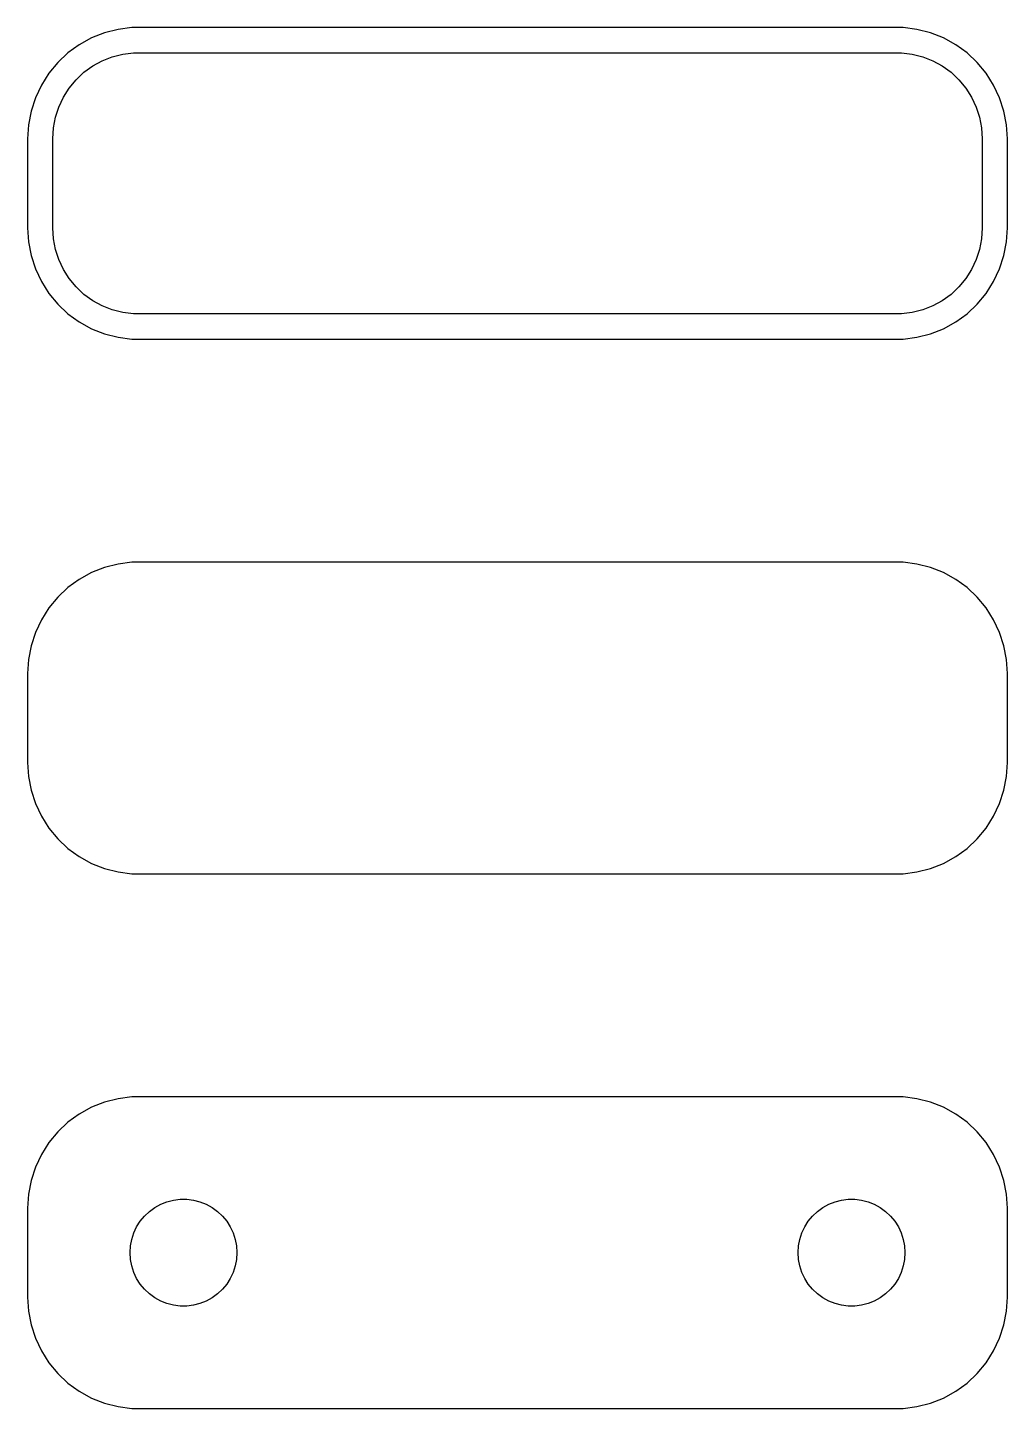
# Model space of a CAD drawing. Header units: metres. Extents: x -22 to 22, y 41 to 103.
import ezdxf

# ---------------------------------------------------------------- set-up
doc = ezdxf.new("R2010")
doc.units = ezdxf.units.M

msp = doc.modelspace()

# ---------------------------------------------------------------- linework, layer by layer
for p, q in [((-17.9369, 102.911), (-18.5451, 102.755)), ((-17.3139, 102.99), (-17.9369, 102.911)), ((17.3139, 102.99), (-17.3139, 102.99)), ((17.9369, 102.911), (17.3139, 102.99)), ((18.5451, 102.755), (17.9369, 102.911)), ((-19.1289, 102.524), (-19.6791, 102.222)), ((-18.5451, 102.755), (-19.1289, 102.524)), ((19.1289, 102.524), (18.5451, 102.755)), ((19.6791, 102.222), (19.1289, 102.524)), ((-20.1871, 101.853), (-20.6448, 101.423)), ((-19.6791, 102.222), (-20.1871, 101.853)), ((-18.6489, 101.504), (-18.1967, 101.683)), ((-18.1967, 101.683), (-17.7256, 101.804)), ((-17.7256, 101.804), (-17.2432, 101.865)), ((-17.2432, 101.865), (17.2432, 101.865)), ((17.2432, 101.865), (17.7256, 101.804)), ((17.7256, 101.804), (18.1967, 101.683)), ((18.1967, 101.683), (18.6489, 101.504)), ((20.1871, 101.853), (19.6791, 102.222)), ((20.6448, 101.423), (20.1871, 101.853)), ((-20.6448, 101.423), (-21.0451, 100.939)), ((-19.4685, 100.984), (-19.0751, 101.27)), ((-19.0751, 101.27), (-18.6489, 101.504)), ((18.6489, 101.504), (19.0751, 101.27)), ((19.0751, 101.27), (19.4685, 100.984)), ((21.0451, 100.939), (20.6448, 101.423)), ((-21.3815, 100.409), (-21.6489, 99.8406)), ((-21.0451, 100.939), (-21.3815, 100.409)), ((-20.133, 100.276), (-19.823, 100.651)), ((-19.823, 100.651), (-19.4685, 100.984)), ((19.4685, 100.984), (19.823, 100.651)), ((19.823, 100.651), (20.133, 100.276)), ((21.3815, 100.409), (21.0451, 100.939)), ((21.6489, 99.8406), (21.3815, 100.409)), ((-21.6489, 99.8406), (-21.8429, 99.2434)), ((-20.6007, 99.4256), (-20.3936, 99.8656)), ((-20.3936, 99.8656), (-20.133, 100.276)), ((20.133, 100.276), (20.3936, 99.8656)), ((20.3936, 99.8656), (20.6007, 99.4256)), ((21.8429, 99.2434), (21.6489, 99.8406)), ((-21.8429, 99.2434), (-21.9606, 98.6267)), ((-20.751, 98.9631), (-20.6007, 99.4256)), ((20.6007, 99.4256), (20.751, 98.9631)), ((21.9606, 98.6267), (21.8429, 99.2434)), ((-21.9606, 98.6267), (-22, 98)), ((-20.8421, 98.4854), (-20.751, 98.9631)), ((20.751, 98.9631), (20.8421, 98.4854)), ((22, 98), (21.9606, 98.6267)), ((-22, 98), (-22, 94)), ((-20.8726, 98), (-20.8421, 98.4854)), ((-20.8726, 94), (-20.8726, 98)), ((20.8421, 98.4854), (20.8726, 98)), ((20.8726, 98), (20.8726, 94)), ((22, 94), (22, 98)), ((-22, 94), (-21.9606, 93.3733)), ((-20.8421, 93.5146), (-20.8726, 94)), ((20.8726, 94), (20.8421, 93.5146)), ((21.9606, 93.3733), (22, 94)), ((-21.9606, 93.3733), (-21.8429, 92.7566)), ((-20.751, 93.0369), (-20.8421, 93.5146)), ((-20.6007, 92.5744), (-20.751, 93.0369)), ((20.751, 93.0369), (20.6007, 92.5744)), ((20.8421, 93.5146), (20.751, 93.0369)), ((21.8429, 92.7566), (21.9606, 93.3733)), ((-21.8429, 92.7566), (-21.6489, 92.1594)), ((-20.3936, 92.1344), (-20.6007, 92.5744)), ((20.6007, 92.5744), (20.3936, 92.1344)), ((21.6489, 92.1594), (21.8429, 92.7566)), ((-21.6489, 92.1594), (-21.3815, 91.5912)), ((-20.133, 91.7237), (-20.3936, 92.1344)), ((20.3936, 92.1344), (20.133, 91.7237)), ((21.3815, 91.5912), (21.6489, 92.1594)), ((-21.3815, 91.5912), (-21.0451, 91.0611)), ((-19.823, 91.349), (-20.133, 91.7237)), ((-19.4685, 91.0161), (-19.823, 91.349)), ((19.823, 91.349), (19.4685, 91.0161)), ((20.133, 91.7237), (19.823, 91.349)), ((21.0451, 91.0611), (21.3815, 91.5912)), ((-21.0451, 91.0611), (-20.6448, 90.5773)), ((-20.6448, 90.5773), (-20.1871, 90.1474)), ((-19.0751, 90.7302), (-19.4685, 91.0161)), ((-18.6489, 90.4959), (-19.0751, 90.7302)), ((-18.1967, 90.3169), (-18.6489, 90.4959)), ((18.6489, 90.4959), (18.1967, 90.3169)), ((19.0751, 90.7302), (18.6489, 90.4959)), ((19.4685, 91.0161), (19.0751, 90.7302)), ((20.1871, 90.1474), (20.6448, 90.5773)), ((20.6448, 90.5773), (21.0451, 91.0611)), ((-20.1871, 90.1474), (-19.6791, 89.7784)), ((-17.7256, 90.196), (-18.1967, 90.3169)), ((-17.2432, 90.135), (-17.7256, 90.196)), ((17.2432, 90.135), (-17.2432, 90.135)), ((17.7256, 90.196), (17.2432, 90.135)), ((18.1967, 90.3169), (17.7256, 90.196)), ((19.6791, 89.7784), (20.1871, 90.1474)), ((-19.6791, 89.7784), (-19.1289, 89.4759)), ((-19.1289, 89.4759), (-18.5451, 89.2447)), ((18.5451, 89.2447), (19.1289, 89.4759)), ((19.1289, 89.4759), (19.6791, 89.7784)), ((-18.5451, 89.2447), (-17.9369, 89.0886)), ((-17.9369, 89.0886), (-17.3139, 89.0099)), ((-17.3139, 89.0099), (17.3139, 89.0099)), ((17.3139, 89.0099), (17.9369, 89.0886)), ((17.9369, 89.0886), (18.5451, 89.2447)), ((-18.5451, 78.7553), (-19.1289, 78.5241)), ((-17.9369, 78.9114), (-18.5451, 78.7553)), ((-17.3139, 78.9901), (-17.9369, 78.9114)), ((17.3139, 78.9901), (-17.3139, 78.9901)), ((17.9369, 78.9114), (17.3139, 78.9901)), ((18.5451, 78.7553), (17.9369, 78.9114)), ((19.1289, 78.5241), (18.5451, 78.7553)), ((-19.6791, 78.2216), (-20.1871, 77.8526)), ((-19.1289, 78.5241), (-19.6791, 78.2216)), ((19.6791, 78.2216), (19.1289, 78.5241)), ((20.1871, 77.8526), (19.6791, 78.2216)), ((-20.1871, 77.8526), (-20.6448, 77.4227)), ((20.6448, 77.4227), (20.1871, 77.8526)), ((-21.0451, 76.9389), (-21.3815, 76.4088)), ((-20.6448, 77.4227), (-21.0451, 76.9389)), ((21.0451, 76.9389), (20.6448, 77.4227)), ((21.3815, 76.4088), (21.0451, 76.9389)), ((-21.3815, 76.4088), (-21.6489, 75.8406)), ((21.6489, 75.8406), (21.3815, 76.4088)), ((-21.6489, 75.8406), (-21.8429, 75.2434)), ((21.8429, 75.2434), (21.6489, 75.8406)), ((-21.8429, 75.2434), (-21.9606, 74.6267)), ((21.9606, 74.6267), (21.8429, 75.2434)), ((-21.9606, 74.6267), (-22, 74)), ((22, 74), (21.9606, 74.6267)), ((-22, 74), (-22, 70)), ((22, 70), (22, 74)), ((-22, 70), (-21.9606, 69.3733)), ((21.9606, 69.3733), (22, 70)), ((-21.9606, 69.3733), (-21.8429, 68.7566)), ((21.8429, 68.7566), (21.9606, 69.3733)), ((-21.8429, 68.7566), (-21.6489, 68.1594)), ((21.6489, 68.1594), (21.8429, 68.7566)), ((-21.6489, 68.1594), (-21.3815, 67.5912)), ((-21.3815, 67.5912), (-21.0451, 67.0611)), ((21.0451, 67.0611), (21.3815, 67.5912)), ((21.3815, 67.5912), (21.6489, 68.1594)), ((-21.0451, 67.0611), (-20.6448, 66.5773)), ((20.6448, 66.5773), (21.0451, 67.0611)), ((-20.6448, 66.5773), (-20.1871, 66.1474)), ((20.1871, 66.1474), (20.6448, 66.5773)), ((-20.1871, 66.1474), (-19.6791, 65.7784)), ((-19.6791, 65.7784), (-19.1289, 65.4759)), ((19.1289, 65.4759), (19.6791, 65.7784)), ((19.6791, 65.7784), (20.1871, 66.1474)), ((-19.1289, 65.4759), (-18.5451, 65.2447)), ((-18.5451, 65.2447), (-17.9369, 65.0886)), ((-17.9369, 65.0886), (-17.3139, 65.0099)), ((17.3139, 65.0099), (17.9369, 65.0886)), ((17.9369, 65.0886), (18.5451, 65.2447)), ((18.5451, 65.2447), (19.1289, 65.4759)), ((-17.3139, 65.0099), (17.3139, 65.0099)), ((-18.5451, 54.7553), (-19.1289, 54.5241)), ((-17.9369, 54.9114), (-18.5451, 54.7553)), ((-17.3139, 54.9901), (-17.9369, 54.9114)), ((17.3139, 54.9901), (-17.3139, 54.9901)), ((17.9369, 54.9114), (17.3139, 54.9901)), ((18.5451, 54.7553), (17.9369, 54.9114)), ((19.1289, 54.5241), (18.5451, 54.7553)), ((-19.6791, 54.2216), (-20.1871, 53.8526)), ((-19.1289, 54.5241), (-19.6791, 54.2216)), ((19.6791, 54.2216), (19.1289, 54.5241)), ((20.1871, 53.8526), (19.6791, 54.2216)), ((-20.6448, 53.4227), (-21.0451, 52.9389)), ((-20.1871, 53.8526), (-20.6448, 53.4227)), ((20.6448, 53.4227), (20.1871, 53.8526)), ((21.0451, 52.9389), (20.6448, 53.4227)), ((-21.0451, 52.9389), (-21.3815, 52.4088)), ((21.3815, 52.4088), (21.0451, 52.9389)), ((-21.3815, 52.4088), (-21.6489, 51.8406)), ((21.6489, 51.8406), (21.3815, 52.4088)), ((-21.6489, 51.8406), (-21.8429, 51.2434)), ((21.8429, 51.2434), (21.6489, 51.8406)), ((-21.8429, 51.2434), (-21.9606, 50.6267)), ((21.9606, 50.6267), (21.8429, 51.2434)), ((-21.9606, 50.6267), (-22, 50)), ((-16.0219, 50.1716), (-15.7416, 50.2825)), ((-15.7416, 50.2825), (-15.4497, 50.3575)), ((-15.4497, 50.3575), (-15.1507, 50.3953)), ((-15.1507, 50.3953), (-14.8493, 50.3953)), ((-14.8493, 50.3953), (-14.5503, 50.3575)), ((-14.5503, 50.3575), (-14.2583, 50.2825)), ((-14.2583, 50.2825), (-13.9781, 50.1716)), ((13.9781, 50.1716), (14.2583, 50.2825)), ((14.2583, 50.2825), (14.5503, 50.3575)), ((14.5503, 50.3575), (14.8493, 50.3953)), ((14.8493, 50.3953), (15.1507, 50.3953)), ((15.1507, 50.3953), (15.4497, 50.3575)), ((15.4497, 50.3575), (15.7416, 50.2825)), ((15.7416, 50.2825), (16.0219, 50.1716)), ((22, 50), (21.9606, 50.6267)), ((-22, 50), (-22, 46)), ((-16.9416, 49.4107), (-16.7495, 49.6429)), ((-16.7495, 49.6429), (-16.5298, 49.8492)), ((-16.5298, 49.8492), (-16.286, 50.0264)), ((-16.286, 50.0264), (-16.0219, 50.1716)), ((-13.9781, 50.1716), (-13.714, 50.0264)), ((-13.714, 50.0264), (-13.4702, 49.8492)), ((-13.4702, 49.8492), (-13.2505, 49.6429)), ((-13.2505, 49.6429), (-13.0583, 49.4107)), ((13.0583, 49.4107), (13.2505, 49.6429)), ((13.2505, 49.6429), (13.4702, 49.8492)), ((13.4702, 49.8492), (13.714, 50.0264)), ((13.714, 50.0264), (13.9781, 50.1716)), ((16.0219, 50.1716), (16.286, 50.0264)), ((16.286, 50.0264), (16.5298, 49.8492)), ((16.5298, 49.8492), (16.7495, 49.6429)), ((16.7495, 49.6429), (16.9416, 49.4107)), ((22, 46), (22, 50)), ((-17.2315, 48.8835), (-17.1031, 49.1562)), ((-17.1031, 49.1562), (-16.9416, 49.4107)), ((-13.0583, 49.4107), (-12.8969, 49.1562)), ((-12.8969, 49.1562), (-12.7685, 48.8835)), ((12.7685, 48.8835), (12.8969, 49.1562)), ((12.8969, 49.1562), (13.0583, 49.4107)), ((16.9416, 49.4107), (17.1031, 49.1562)), ((17.1031, 49.1562), (17.2315, 48.8835)), ((-17.3811, 48.3008), (-17.3246, 48.5968)), ((-17.3246, 48.5968), (-17.2315, 48.8835)), ((-12.7685, 48.8835), (-12.6754, 48.5968)), ((-12.6754, 48.5968), (-12.6189, 48.3008)), ((12.6189, 48.3008), (12.6754, 48.5968)), ((12.6754, 48.5968), (12.7685, 48.8835)), ((17.2315, 48.8835), (17.3246, 48.5968)), ((17.3246, 48.5968), (17.3811, 48.3008)), ((-17.4, 48), (-17.3811, 48.3008)), ((-17.3811, 47.6992), (-17.4, 48)), ((-12.6189, 48.3008), (-12.6, 48)), ((-12.6, 48), (-12.6189, 47.6992)), ((12.6, 48), (12.6189, 48.3008)), ((12.6189, 47.6992), (12.6, 48)), ((17.3811, 48.3008), (17.4, 48)), ((17.4, 48), (17.3811, 47.6992)), ((-17.3246, 47.4032), (-17.3811, 47.6992)), ((-17.2315, 47.1165), (-17.3246, 47.4032)), ((-17.1031, 46.8438), (-17.2315, 47.1165)), ((-12.7685, 47.1165), (-12.8969, 46.8438)), ((-12.6754, 47.4032), (-12.7685, 47.1165)), ((-12.6189, 47.6992), (-12.6754, 47.4032)), ((12.6754, 47.4032), (12.6189, 47.6992)), ((12.7685, 47.1165), (12.6754, 47.4032)), ((12.8969, 46.8438), (12.7685, 47.1165)), ((17.2315, 47.1165), (17.1031, 46.8438)), ((17.3246, 47.4032), (17.2315, 47.1165)), ((17.3811, 47.6992), (17.3246, 47.4032)), ((-16.9416, 46.5893), (-17.1031, 46.8438)), ((-16.7495, 46.3571), (-16.9416, 46.5893)), ((-13.0583, 46.5893), (-13.2505, 46.3571)), ((-12.8969, 46.8438), (-13.0583, 46.5893)), ((13.0583, 46.5893), (12.8969, 46.8438)), ((13.2505, 46.3571), (13.0583, 46.5893)), ((16.9416, 46.5893), (16.7495, 46.3571)), ((17.1031, 46.8438), (16.9416, 46.5893)), ((-22, 46), (-21.9606, 45.3733)), ((-16.5298, 46.1508), (-16.7495, 46.3571)), ((-16.286, 45.9736), (-16.5298, 46.1508)), ((-16.0219, 45.8284), (-16.286, 45.9736)), ((-13.714, 45.9736), (-13.9781, 45.8284)), ((-13.4702, 46.1508), (-13.714, 45.9736)), ((-13.2505, 46.3571), (-13.4702, 46.1508)), ((13.4702, 46.1508), (13.2505, 46.3571)), ((13.714, 45.9736), (13.4702, 46.1508)), ((13.9781, 45.8284), (13.714, 45.9736)), ((16.286, 45.9736), (16.0219, 45.8284)), ((16.5298, 46.1508), (16.286, 45.9736)), ((16.7495, 46.3571), (16.5298, 46.1508)), ((21.9606, 45.3733), (22, 46)), ((-21.9606, 45.3733), (-21.8429, 44.7566)), ((-15.7416, 45.7175), (-16.0219, 45.8284)), ((-15.4497, 45.6425), (-15.7416, 45.7175)), ((-15.1507, 45.6047), (-15.4497, 45.6425)), ((-14.8493, 45.6047), (-15.1507, 45.6047)), ((-14.5503, 45.6425), (-14.8493, 45.6047)), ((-14.2583, 45.7175), (-14.5503, 45.6425)), ((-13.9781, 45.8284), (-14.2583, 45.7175)), ((14.2583, 45.7175), (13.9781, 45.8284)), ((14.5503, 45.6425), (14.2583, 45.7175)), ((14.8493, 45.6047), (14.5503, 45.6425)), ((15.1507, 45.6047), (14.8493, 45.6047)), ((15.4497, 45.6425), (15.1507, 45.6047)), ((15.7416, 45.7175), (15.4497, 45.6425)), ((16.0219, 45.8284), (15.7416, 45.7175)), ((21.8429, 44.7566), (21.9606, 45.3733)), ((-21.8429, 44.7566), (-21.6489, 44.1594)), ((21.6489, 44.1594), (21.8429, 44.7566)), ((-21.6489, 44.1594), (-21.3815, 43.5912)), ((21.3815, 43.5912), (21.6489, 44.1594)), ((-21.3815, 43.5912), (-21.0451, 43.0611)), ((21.0451, 43.0611), (21.3815, 43.5912)), ((-21.0451, 43.0611), (-20.6448, 42.5773)), ((20.6448, 42.5773), (21.0451, 43.0611)), ((-20.6448, 42.5773), (-20.1871, 42.1474)), ((-20.1871, 42.1474), (-19.6791, 41.7784)), ((19.6791, 41.7784), (20.1871, 42.1474)), ((20.1871, 42.1474), (20.6448, 42.5773)), ((-19.6791, 41.7784), (-19.1289, 41.4759)), ((19.1289, 41.4759), (19.6791, 41.7784)), ((-19.1289, 41.4759), (-18.5451, 41.2447)), ((-18.5451, 41.2447), (-17.9369, 41.0886)), ((-17.9369, 41.0886), (-17.3139, 41.0099)), ((-17.3139, 41.0099), (17.3139, 41.0099)), ((17.3139, 41.0099), (17.9369, 41.0886)), ((17.9369, 41.0886), (18.5451, 41.2447)), ((18.5451, 41.2447), (19.1289, 41.4759))]:
    msp.add_line(p, q)

doc.saveas('drawing.dxf')
